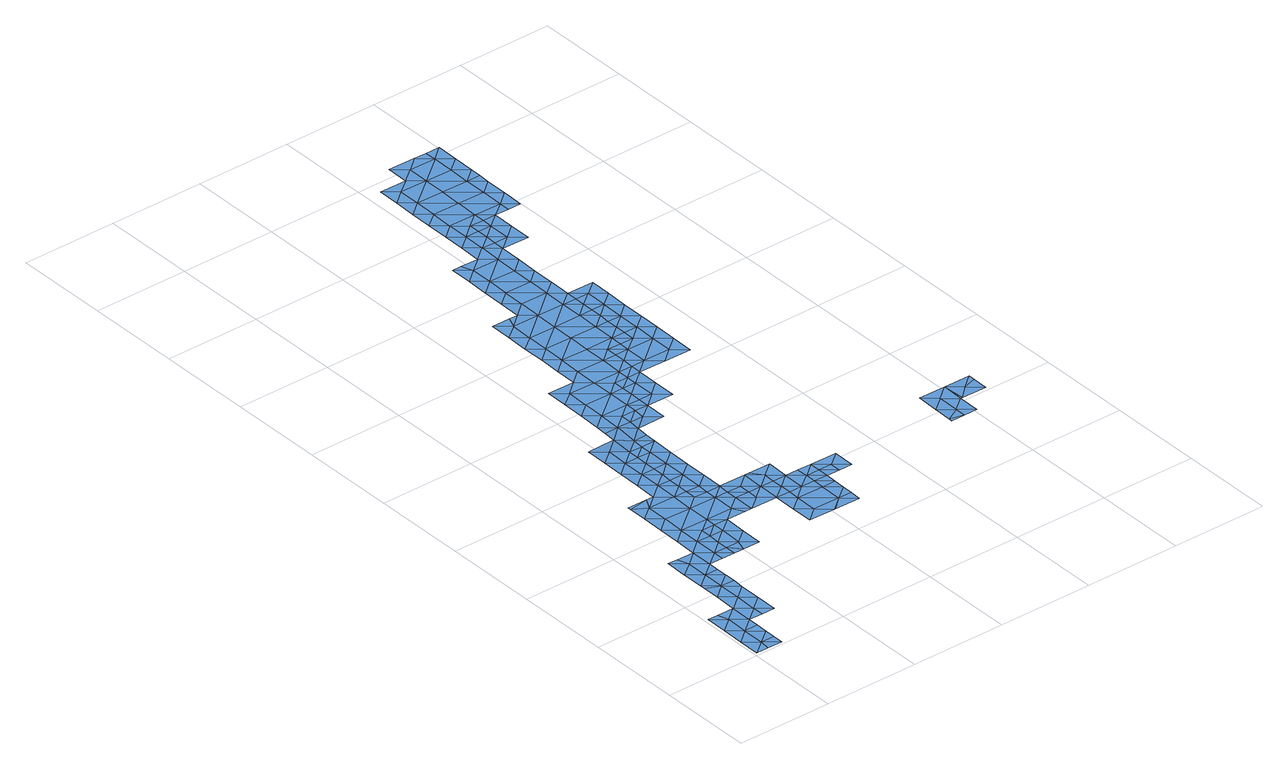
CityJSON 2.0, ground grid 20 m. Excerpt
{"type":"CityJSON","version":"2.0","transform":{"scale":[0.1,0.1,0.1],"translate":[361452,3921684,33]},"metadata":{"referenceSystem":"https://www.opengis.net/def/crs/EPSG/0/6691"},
"CityObjects":{
"waterbody1":{"type":"WaterBody","attributes":{"name":"9","class":"1140","function":"1","WaterBodyRiverFloodingRiskAttribute.description":"5","WaterBodyRiverFloodingRiskAttribute.rankOrg":"1","WaterBodyRiverFloodingRiskAttribute.adminType":"2","WaterBodyRiverFloodingRiskAttribute.scale":"L1"},"geometry":[{"type":"MultiSurface","lod":"1","boundaries":[[[0,1,2]],[[3,4,5]],[[6,3,5]],[[7,8,9]],[[10,9,1]],[[10,1,5]],[[4,10,5]],[[8,2,1]],[[6,5,0]],[[4,3,11]],[[1,0,5]],[[9,8,1]]]}]},
"waterbody2":{"type":"WaterBody","attributes":{"name":"9","class":"1140","function":"1","WaterBodyRiverFloodingRiskAttribute.description":"5","WaterBodyRiverFloodingRiskAttribute.rankOrg":"1","WaterBodyRiverFloodingRiskAttribute.adminType":"2","WaterBodyRiverFloodingRiskAttribute.scale":"L1"},"geometry":[{"type":"MultiSurface","lod":"1","boundaries":[[[12,13,14]],[[15,16,17]],[[16,14,17]],[[12,14,16]],[[18,19,20]],[[14,21,22]],[[17,14,23]],[[17,24,15]],[[19,25,21]],[[21,25,22]],[[22,23,14]],[[20,21,13]],[[23,26,17]],[[17,27,24]],[[28,24,27]],[[13,21,14]],[[20,19,21]],[[17,26,27]],[[26,29,27]],[[29,30,27]],[[30,28,27]],[[30,31,28]]]}]},
"waterbody3":{"type":"WaterBody","attributes":{"name":"9","class":"1140","function":"1","WaterBodyRiverFloodingRiskAttribute.description":"5","WaterBodyRiverFloodingRiskAttribute.rankOrg":"1","WaterBodyRiverFloodingRiskAttribute.adminType":"2","WaterBodyRiverFloodingRiskAttribute.scale":"L1"},"geometry":[{"type":"MultiSurface","lod":"1","boundaries":[[[32,33,34]],[[35,34,33]],[[35,36,34]],[[36,37,34]],[[25,38,37]],[[39,38,25]],[[38,39,40]],[[39,41,40]],[[42,34,37]],[[40,42,38]],[[38,42,37]],[[34,42,32]]]}]},
"waterbody4":{"type":"WaterBody","attributes":{"name":"9","class":"1140","function":"1","WaterBodyRiverFloodingRiskAttribute.description":"5","WaterBodyRiverFloodingRiskAttribute.rankOrg":"1","WaterBodyRiverFloodingRiskAttribute.adminType":"2","WaterBodyRiverFloodingRiskAttribute.scale":"L1"},"geometry":[{"type":"MultiSurface","lod":"1","boundaries":[[[43,44,45]],[[46,47,48]],[[48,49,50]],[[51,49,52]],[[45,44,53]],[[54,52,53]],[[55,49,51]],[[53,52,45]],[[49,45,52]],[[48,45,49]],[[47,45,48]],[[47,43,45]],[[56,46,57]],[[57,46,48]],[[57,48,50]],[[54,51,52]],[[55,58,49]],[[59,49,58]],[[59,50,49]]]}]},
"waterbody5":{"type":"WaterBody","attributes":{"name":"9","class":"1140","function":"1","WaterBodyRiverFloodingRiskAttribute.description":"5","WaterBodyRiverFloodingRiskAttribute.rankOrg":"1","WaterBodyRiverFloodingRiskAttribute.adminType":"2","WaterBodyRiverFloodingRiskAttribute.scale":"L1"},"geometry":[{"type":"MultiSurface","lod":"1","boundaries":[[[60,61,62]],[[62,61,63]],[[60,64,61]],[[65,64,60]],[[64,66,61]],[[66,63,61]]]}]},
"waterbody6":{"type":"WaterBody","attributes":{"name":"9","class":"1140","function":"1","WaterBodyRiverFloodingRiskAttribute.description":"5","WaterBodyRiverFloodingRiskAttribute.rankOrg":"2","WaterBodyRiverFloodingRiskAttribute.adminType":"2","WaterBodyRiverFloodingRiskAttribute.scale":"L1"},"geometry":[{"type":"MultiSurface","lod":"1","boundaries":[[[67,47,46]],[[33,47,67]],[[33,68,47]],[[32,68,33]],[[32,42,68]],[[40,41,69]],[[41,70,69]],[[71,70,41]],[[72,70,71]],[[68,44,43]],[[42,69,44]],[[44,69,70]],[[4,11,73]],[[73,11,74]],[[11,75,74]],[[74,75,76]],[[76,75,77]],[[75,71,77]],[[75,6,71]],[[18,76,77]],[[78,76,18]],[[79,76,78]],[[79,80,76]],[[79,81,80]],[[82,83,84]],[[82,85,83]],[[86,85,82]],[[87,88,86]],[[86,88,73]],[[73,88,10]],[[86,73,89]],[[90,89,74]],[[74,80,90]],[[82,87,86]],[[82,91,87]],[[82,84,91]],[[84,92,91]],[[93,94,95]],[[94,93,79]],[[94,79,96]],[[97,98,99]],[[98,100,99]],[[98,96,100]],[[96,78,100]],[[78,13,100]],[[20,13,78]],[[25,19,77]],[[39,25,77]],[[66,64,101]],[[65,101,64]],[[102,101,65]],[[103,101,102]],[[104,101,103]],[[104,105,101]],[[106,107,108]],[[102,107,106]],[[107,102,109]],[[109,102,110]],[[111,109,110]],[[112,109,111]],[[112,113,109]],[[114,115,116]],[[115,114,117]],[[114,118,117]],[[119,120,121]],[[122,121,120]],[[122,123,121]],[[124,123,122]],[[123,124,125]],[[125,124,126]],[[126,124,127]],[[127,124,128]],[[128,124,129]],[[128,129,130]],[[129,131,130]],[[132,131,129]],[[133,131,132]],[[134,131,133]],[[135,134,136]],[[137,138,139]],[[140,139,138]],[[140,141,139]],[[142,143,141]],[[142,144,143]],[[143,145,141]],[[145,143,146]],[[146,143,147]],[[148,147,143]],[[148,149,147]],[[147,149,150]],[[149,151,150]],[[151,149,152]],[[153,152,149]],[[151,152,154]],[[151,154,155]],[[151,155,156]],[[156,155,157]],[[156,157,158]],[[159,158,157]],[[160,158,159]],[[158,160,161]],[[162,163,164]],[[164,163,165]],[[166,164,165]],[[166,167,164]],[[166,150,167]],[[166,165,168]],[[169,145,170]],[[139,145,169]],[[169,171,139]],[[172,173,174]],[[175,130,176]],[[177,125,178]],[[179,125,177]],[[180,179,177]],[[181,179,180]],[[181,182,179]],[[181,183,182]],[[181,184,183]],[[185,184,181]],[[185,117,184]],[[185,186,117]],[[187,186,185]],[[188,186,187]],[[188,109,186]],[[187,189,188]],[[181,180,190]],[[190,187,185]],[[189,108,188]],[[186,113,117]],[[190,185,181]],[[191,183,184]],[[192,183,191]],[[192,191,193]],[[193,194,192]],[[195,191,184]],[[195,184,118]],[[182,183,192]],[[182,192,196]],[[197,196,192]],[[123,182,196]],[[179,182,123]],[[198,178,126]],[[126,199,198]],[[173,135,174]],[[174,135,137]],[[171,174,137]],[[146,168,170]],[[146,166,168]],[[167,162,164]],[[200,162,167]],[[200,167,158]],[[201,162,200]],[[161,201,200]],[[202,203,204]],[[158,161,200]],[[167,156,158]],[[151,156,167]],[[151,167,150]],[[147,150,166]],[[147,166,146]],[[146,170,145]],[[141,145,139]],[[171,137,139]],[[133,136,134]],[[205,206,122]],[[122,206,129]],[[132,129,206]],[[175,128,130]],[[175,127,128]],[[199,126,127]],[[178,125,126]],[[179,123,125]],[[124,122,129]],[[123,196,121]],[[207,121,196]],[[120,205,122]],[[121,207,119]],[[208,207,196]],[[196,197,208]],[[209,197,192]],[[194,209,192]],[[118,184,117]],[[113,115,117]],[[186,109,113]],[[110,210,111]],[[110,62,210]],[[188,107,109]],[[108,107,188]],[[105,211,212]],[[211,213,212]],[[213,214,212]],[[31,212,214]],[[28,31,214]],[[15,24,99]],[[24,214,99]],[[99,16,15]],[[12,16,100]],[[215,66,216]],[[105,31,216]],[[24,28,214]],[[105,212,31]],[[105,216,101]],[[102,106,103]],[[110,65,60]],[[66,101,216]],[[60,62,110]],[[217,218,67]],[[67,219,217]],[[219,67,56]],[[100,13,12]],[[100,16,99]],[[99,214,97]],[[213,97,214]],[[79,93,81]],[[90,80,81]],[[79,78,96]],[[78,18,20]],[[19,18,77]],[[80,74,76]],[[89,73,74]],[[73,10,4]],[[11,3,75]],[[3,6,75]],[[6,72,71]],[[77,71,41]],[[40,69,42]],[[77,41,39]],[[42,44,68]],[[218,33,67]],[[56,67,46]],[[88,9,10]],[[87,220,88]],[[221,87,91]],[[203,91,92]],[[222,203,92]],[[203,222,223]],[[224,204,223]],[[224,225,226]],[[202,204,227]],[[226,225,228]],[[229,230,231]],[[229,232,230]],[[225,224,233]],[[234,229,235]],[[236,233,237]],[[149,148,153]],[[144,148,143]],[[230,232,238]],[[234,232,229]],[[102,65,110]],[[239,232,234]],[[239,240,232]],[[241,232,240]],[[232,241,238]],[[242,148,144]],[[242,243,148]],[[148,243,153]],[[235,233,236]],[[229,233,235]],[[229,225,233]],[[231,225,229]],[[228,244,226]],[[227,226,244]],[[204,226,227]],[[204,224,226]],[[233,224,237]],[[203,223,204]],[[245,203,202]],[[246,203,245]],[[246,91,203]],[[91,246,221]],[[220,7,88]],[[7,9,88]],[[43,47,68]],[[131,134,247]],[[134,135,247]],[[136,248,135]],[[138,137,249]],[[173,172,250]],[[250,251,173]],[[247,251,176]],[[176,130,247]],[[247,173,251]],[[248,249,137]],[[248,137,135]],[[247,135,173]],[[130,131,247]],[[216,30,29]],[[29,215,216]],[[216,31,30]]]}]},
"waterbody7":{"type":"WaterBody","attributes":{"name":"9","class":"1140","function":"1","WaterBodyRiverFloodingRiskAttribute.description":"5","WaterBodyRiverFloodingRiskAttribute.rankOrg":"1","WaterBodyRiverFloodingRiskAttribute.adminType":"2","WaterBodyRiverFloodingRiskAttribute.scale":"L1"},"geometry":[{"type":"MultiSurface","lod":"1","boundaries":[[[252,253,254]],[[56,252,219]],[[254,219,252]],[[254,217,219]],[[254,255,217]],[[253,255,254]]]}]},
"waterbody8":{"type":"WaterBody","attributes":{"name":"9","class":"1140","function":"1","WaterBodyRiverFloodingRiskAttribute.description":"5","WaterBodyRiverFloodingRiskAttribute.rankOrg":"1","WaterBodyRiverFloodingRiskAttribute.adminType":"2","WaterBodyRiverFloodingRiskAttribute.scale":"L1"},"geometry":[{"type":"MultiSurface","lod":"1","boundaries":[[[256,257,258]],[[113,112,115]],[[112,111,259]],[[259,111,258]],[[259,258,257]],[[210,62,258]],[[116,115,259]],[[259,257,116]],[[115,112,259]],[[258,111,210]],[[62,256,258]]]}]},
"waterbody9":{"type":"WaterBody","attributes":{"name":"9","class":"1140","function":"1","WaterBodyRiverFloodingRiskAttribute.description":"5","WaterBodyRiverFloodingRiskAttribute.rankOrg":"1","WaterBodyRiverFloodingRiskAttribute.adminType":"2","WaterBodyRiverFloodingRiskAttribute.scale":"L1"},"geometry":[{"type":"MultiSurface","lod":"1","boundaries":[[[193,191,260]],[[260,194,193]],[[261,194,260]],[[262,263,264]],[[263,262,265]],[[266,267,120]],[[267,268,206]],[[269,268,267]],[[119,207,266]],[[195,118,260]],[[260,118,270]],[[263,207,208]],[[208,197,263]],[[261,271,272]],[[120,119,266]],[[260,270,261]],[[264,197,209]],[[197,264,263]],[[265,266,263]],[[191,195,260]],[[116,273,270]],[[274,271,275]],[[270,118,114]],[[114,116,270]],[[273,274,275]],[[273,275,270]],[[205,267,206]],[[120,267,205]],[[209,194,264]],[[261,264,194]],[[207,263,266]],[[264,261,272]],[[264,272,262]],[[270,275,261]],[[271,261,275]],[[266,265,269]],[[269,267,266]]]}]},
"waterbody10":{"type":"WaterBody","attributes":{"name":"9","class":"1140","function":"1","WaterBodyRiverFloodingRiskAttribute.description":"5","WaterBodyRiverFloodingRiskAttribute.rankOrg":"1","WaterBodyRiverFloodingRiskAttribute.adminType":"2","WaterBodyRiverFloodingRiskAttribute.scale":"L1"},"geometry":[{"type":"MultiSurface","lod":"1","boundaries":[[[249,276,138]],[[277,141,140]],[[140,138,277]],[[249,248,276]],[[278,277,276]],[[142,141,277]],[[144,142,277]],[[144,277,278]],[[277,138,276]],[[279,278,276]],[[248,279,276]]]}]},
"waterbody11":{"type":"WaterBody","attributes":{"name":"9","class":"1140","function":"1","WaterBodyRiverFloodingRiskAttribute.description":"5","WaterBodyRiverFloodingRiskAttribute.rankOrg":"1","WaterBodyRiverFloodingRiskAttribute.adminType":"2","WaterBodyRiverFloodingRiskAttribute.scale":"L1"},"geometry":[{"type":"MultiSurface","lod":"1","boundaries":[[[280,281,282]],[[283,284,285]],[[281,286,287]],[[285,288,283]],[[289,283,288]],[[289,287,283]],[[282,287,289]],[[287,282,281]],[[290,291,292]],[[292,291,293]],[[292,294,290]],[[294,292,285]],[[293,285,292]],[[287,286,284]],[[294,285,284]],[[284,283,287]]]}]}
},
"vertices":[
[238,325,5],[209,302,5],[237,279,5],[210,372,5],[182,349,5],[210,349,5],[239,371,5],[181,280,5],[201,279,5],[181,303,5],[181,326,5],[182,372,5],
[241,533,5],[241,510,5],[270,533,5],[242,579,5],[242,556,5],[270,579,5],[240,464,5],[268,463,5],[240,487,5],[269,486,5],[298,509,5],[298,555,5],[242,602,5],[297,463,5],[299,602,5],[271,625,5],[243,626,5],[300,648,5],[271,648,5],[243,649,5],
[381,415,5],[410,415,5],[382,439,5],[410,461,5],[364,462,5],[354,462,5],[325,439,5],[296,440,5],[325,416,5],[296,417,5],[353,416,5],
[381,369,5],[352,370,5],[380,346,5],[437,368,5],[409,369,5],[437,345,5],[436,299,5],[465,322,5],[407,276,5],[379,300,5],[351,323,5],[351,277,5],[409,276,5],[466,368,5],[465,345,5],[464,275,5],[465,299,5],
[330,740,10],[329,717,10],[358,739,10],[357,693,10],[301,717,10],[301,740,10],[300,694,8],
[438,391,5],[381,392,5],[324,393,5],[295,371,5],[267,394,5],[280,371,5],[153,350,5],[154,396,5],[211,395,5],[211,441,5],[268,440,5],[212,487,5],[155,488,5],[155,442,5],[127,466,5],[96,304,5],[68,328,5],[67,282,5],[88,327,5],[124,327,5],[124,281,5],[153,303,5],[125,373,5],[126,419,5],[95,258,5],[66,235,6],[127,505,5],[168,511,5],[127,512,5],[184,511,5],[186,603,5],[185,557,5],[214,580,5],[213,534,5],[272,718,10],[273,764,10],[244,741,10],[244,719,8],[244,695,7],[245,787,10],[274,810,10],[246,834,10],[331,809,10],[330,763,10],[359,786,10],[359,809,10],[359,832,10],[416,854,10],[388,831,10],[416,831,10],[388,854,10],[417,877,10],[476,1038,10],[476,1061,10],[448,1038,10],[448,1085,10],[391,1039,10],[392,1086,10],[334,1040,10],[335,1086,10],[364,1109,10],[392,1132,10],[449,1131,10],[393,1178,10],[450,1177,10],[478,1154,10],[478,1200,10],[450,1223,10],[451,1270,10],[479,1246,10],[452,1316,10],[481,1338,10],[453,1362,10],[481,1362,10],[481,1385,10],[510,1384,10],[510,1407,10],[538,1384,10],[453,1408,10],[454,1454,10],[511,1453,10],[567,1406,10],[568,1453,10],[512,1500,10],[568,1499,10],[596,1475,10],[596,1429,10],[597,1499,10],[597,1522,10],[569,1545,10],[598,1568,10],[570,1591,10],[598,1614,10],[568,1614,10],[542,1615,10],[484,1569,10],[427,1570,10],[455,1547,10],[427,1524,10],[455,1501,10],[512,1546,10],[426,1478,10],[425,1385,10],[425,1432,10],[424,1339,10],[386,1294,10],[394,1270,10],[423,1293,10],[364,1155,10],[365,1201,10],[305,1018,10],[306,1064,10],[333,994,10],[305,971,10],[333,948,10],[390,993,10],[389,947,10],[389,901,10],[332,902,10],[331,855,10],[303,879,10],[275,856,10],[247,880,10],[304,925,10],[417,923,10],[446,946,10],[446,923,10],[474,922,10],[417,900,10],[447,992,10],[475,969,10],[307,1110,10],[344,1109,10],[513,1592,10],[485,1616,10],[122,188,6],[94,212,6],[94,166,6],[477,1084,10],[477,1107,10],[476,1015,10],[475,992,10],[475,946,10],[358,762,10],[187,696,5],[215,672,5],[186,650,5],[214,626,5],[300,672,6],[272,671,5],[466,414,5],[437,415,5],[466,391,5],[152,280,5],[123,258,5],[66,224,6],[66,189,6],[65,143,6],[64,97,6],[93,119,6],[122,142,6],[93,96,6],[35,74,6],[63,50,6],[64,74,6],[35,28,6],[36,120,6],[7,51,6],[7,98,6],[8,144,6],[29,143,6],[63,27,6],[6,5,6],[31,5,6],[63,4,6],[567,1383,10],[595,1383,10],[121,96,6],[123,211,6],[123,234,6],[394,1224,10],[480,1292,10],[480,1315,10],[366,1294,10],[366,1248,10],
[494,367,5],[522,367,5],[494,391,5],[523,413,5],
[415,738,10],[415,785,10],[387,762,10],[387,808,10],
[445,900,10],[502,899,10],[532,968,10],[504,991,10],[503,945,10],[532,1014,10],[504,1038,10],[505,1084,10],[534,1106,10],[533,1060,10],[445,854,10],[530,875,10],[531,922,10],[473,830,10],[530,829,10],[502,853,10],
[509,1315,10],[509,1361,10],[537,1338,10],[537,1291,10],
[749,363,5],[778,363,5],[749,370,5],[779,432,5],[807,409,5],[808,455,5],[806,363,5],[778,386,5],[751,456,5],[750,410,5],[864,408,5],[864,441,5],[836,432,5],[864,454,5],[812,409,5]
]}
